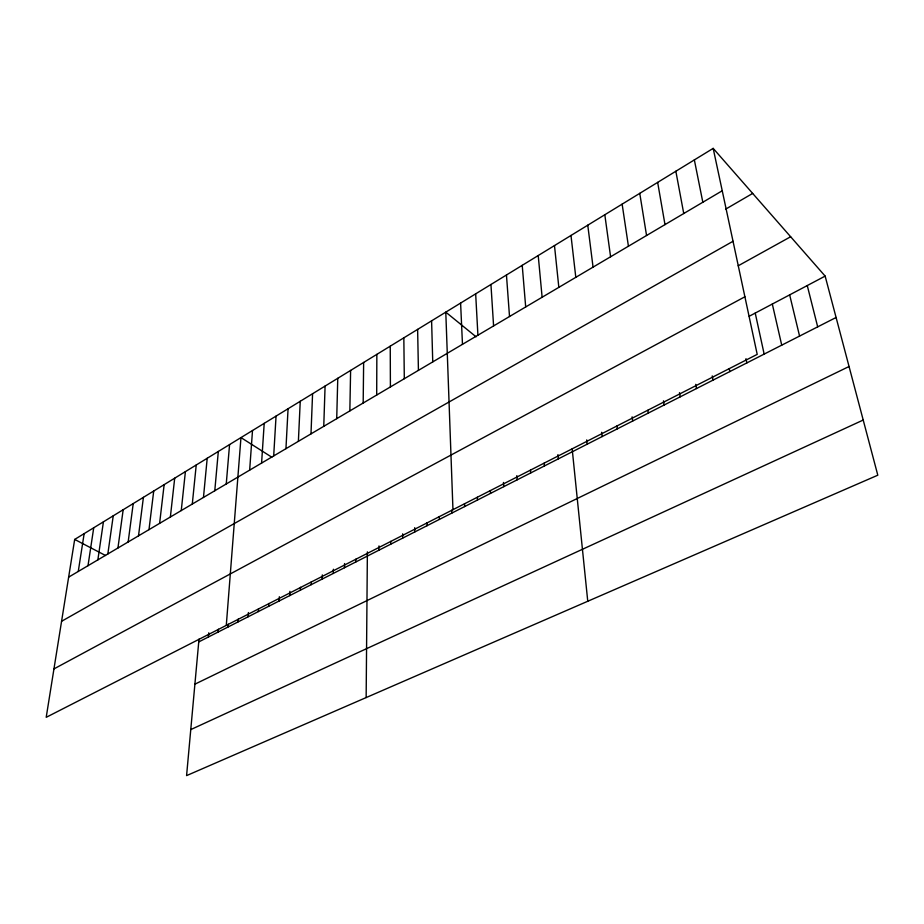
<?xml version="1.0" encoding="UTF-8"?>
<svg xmlns="http://www.w3.org/2000/svg" width="924" height="924" viewBox="0 0 924 924"><rect width="100%" height="100%" fill="white"/><g stroke="black" fill="none" stroke-linecap="round" stroke-linejoin="round"><path stroke-width="1.39" d="M378.979 550.173L378.99 545.934M376.692 395.045L376.853 354.366M366.147 697.574L367.382 551.871M363.178 403.026L363.64 362.451M355.844 561.942L355.89 559.136M349.849 410.903L350.612 370.432M344.49 567.729L344.571 563.536M336.717 418.676L337.768 378.309M333.264 573.446L333.379 569.253M322.176 579.082L322.314 574.913M323.758 426.334L325.086 386.07M311.226 584.661L311.33 581.785M310.984 433.887L312.578 393.728M300.392 590.17L300.519 587.306M289.697 595.622L289.893 591.325M298.383 441.337L300.242 401.282M279.117 601.004L279.348 596.731M285.943 448.683L288.069 408.743M268.665 606.329L268.826 603.488M273.689 455.925L276.057 416.1M258.327 611.584L258.512 608.754M261.584 463.086L264.206 423.354M248.117 616.782L248.406 612.543M238.022 621.921L238.219 619.103M249.653 470.143L252.506 430.515M226.288 625.398L240.968 437.595L271.829 457.207M228.032 627.015L228.251 624.197M218.156 632.039L218.387 629.232M226.253 483.968L229.568 444.571M208.397 637.006L208.766 632.813M214.784 490.748L218.318 451.466M198.995 639.131L186.579 775.617L877.8 475.202L825.144 276.103L713.178 148.383L74.682 539.431L46.2 717.324L757.206 354.377L713.178 148.383M203.465 497.447L207.207 458.269M192.284 504.054L196.234 464.98M181.254 510.568L185.401 471.621M170.363 517.013L174.705 478.17M159.609 523.365L164.149 484.638M148.995 529.637L153.719 491.025M138.508 535.839L143.416 497.343M128.159 541.961L133.229 503.568M117.937 548.001L123.181 509.725M107.831 553.973L113.248 515.811M97.852 559.875L103.43 521.829M87.999 565.696L93.728 527.766M78.263 571.459L84.153 533.633M68.642 577.142L722.233 190.771M725.663 209.147L752.667 193.428M61.573 621.298L733.032 241.268M738.195 265.8L790.644 236.752M53.95 668.907L744.894 296.777M749.214 316.262L825.144 276.103M198.741 641.914L836.093 317.486M194.895 684.176L849.052 366.505M190.76 729.602L863.212 420.039M74.682 539.431L105.532 555.497M476.079 336.81L445.784 312.15L452.956 509.69M807.264 285.551L817.682 326.853M789.662 294.872L799.572 336.082M772.314 304.042L781.727 345.16M755.231 313.086L764.16 354.1M745.98 358.674L746.858 362.913M694.351 159.898L702.829 202.24M729.267 368.768L729.821 371.587M675.848 171.24L683.748 213.525M712.242 375.918L713.028 380.134M695.749 384.349L696.488 388.554M657.657 182.386L664.991 224.613M679.498 392.654L680.191 396.846M639.755 193.347L646.557 235.505M663.478 400.843L664.125 405.024M622.141 204.135L628.424 246.223M647.886 410.302L648.301 413.086M604.816 214.749L610.591 256.768M632.12 416.863L632.697 421.021M616.943 425.987L617.313 428.852M587.768 225.19L593.058 267.14M601.639 432.282L602.148 436.567M570.986 235.458L575.802 277.339M586.728 439.905L587.202 444.178M554.481 245.576L558.835 287.364M572.164 448.845L587.756 601.258M557.946 454.62L558.35 458.87M538.218 255.532L542.122 297.239M544.178 463.132L544.421 465.95M522.222 265.338L525.687 306.953M530.468 470.131L530.688 472.949M506.456 274.982L509.517 316.516M516.828 475.641L517.128 479.856M490.944 284.488L493.589 325.941M503.476 482.455L503.742 486.659M490.378 490.586L490.54 493.381M475.664 293.844L477.916 335.204M477.362 497.239L477.5 500.023M460.602 303.072L462.474 344.329M464.518 503.696L464.633 506.571M451.824 510.163L451.928 513.039M439.304 516.562L439.385 519.427M431.6 320.836L432.744 361.908M426.934 522.869L427.003 525.721M417.625 329.394L418.422 370.374M414.703 527.685L414.772 531.958M403.834 337.838L404.308 378.713M402.656 533.841L402.691 538.103M390.251 346.154L390.402 386.937M390.76 541.337L390.771 544.178"/></g></svg>
